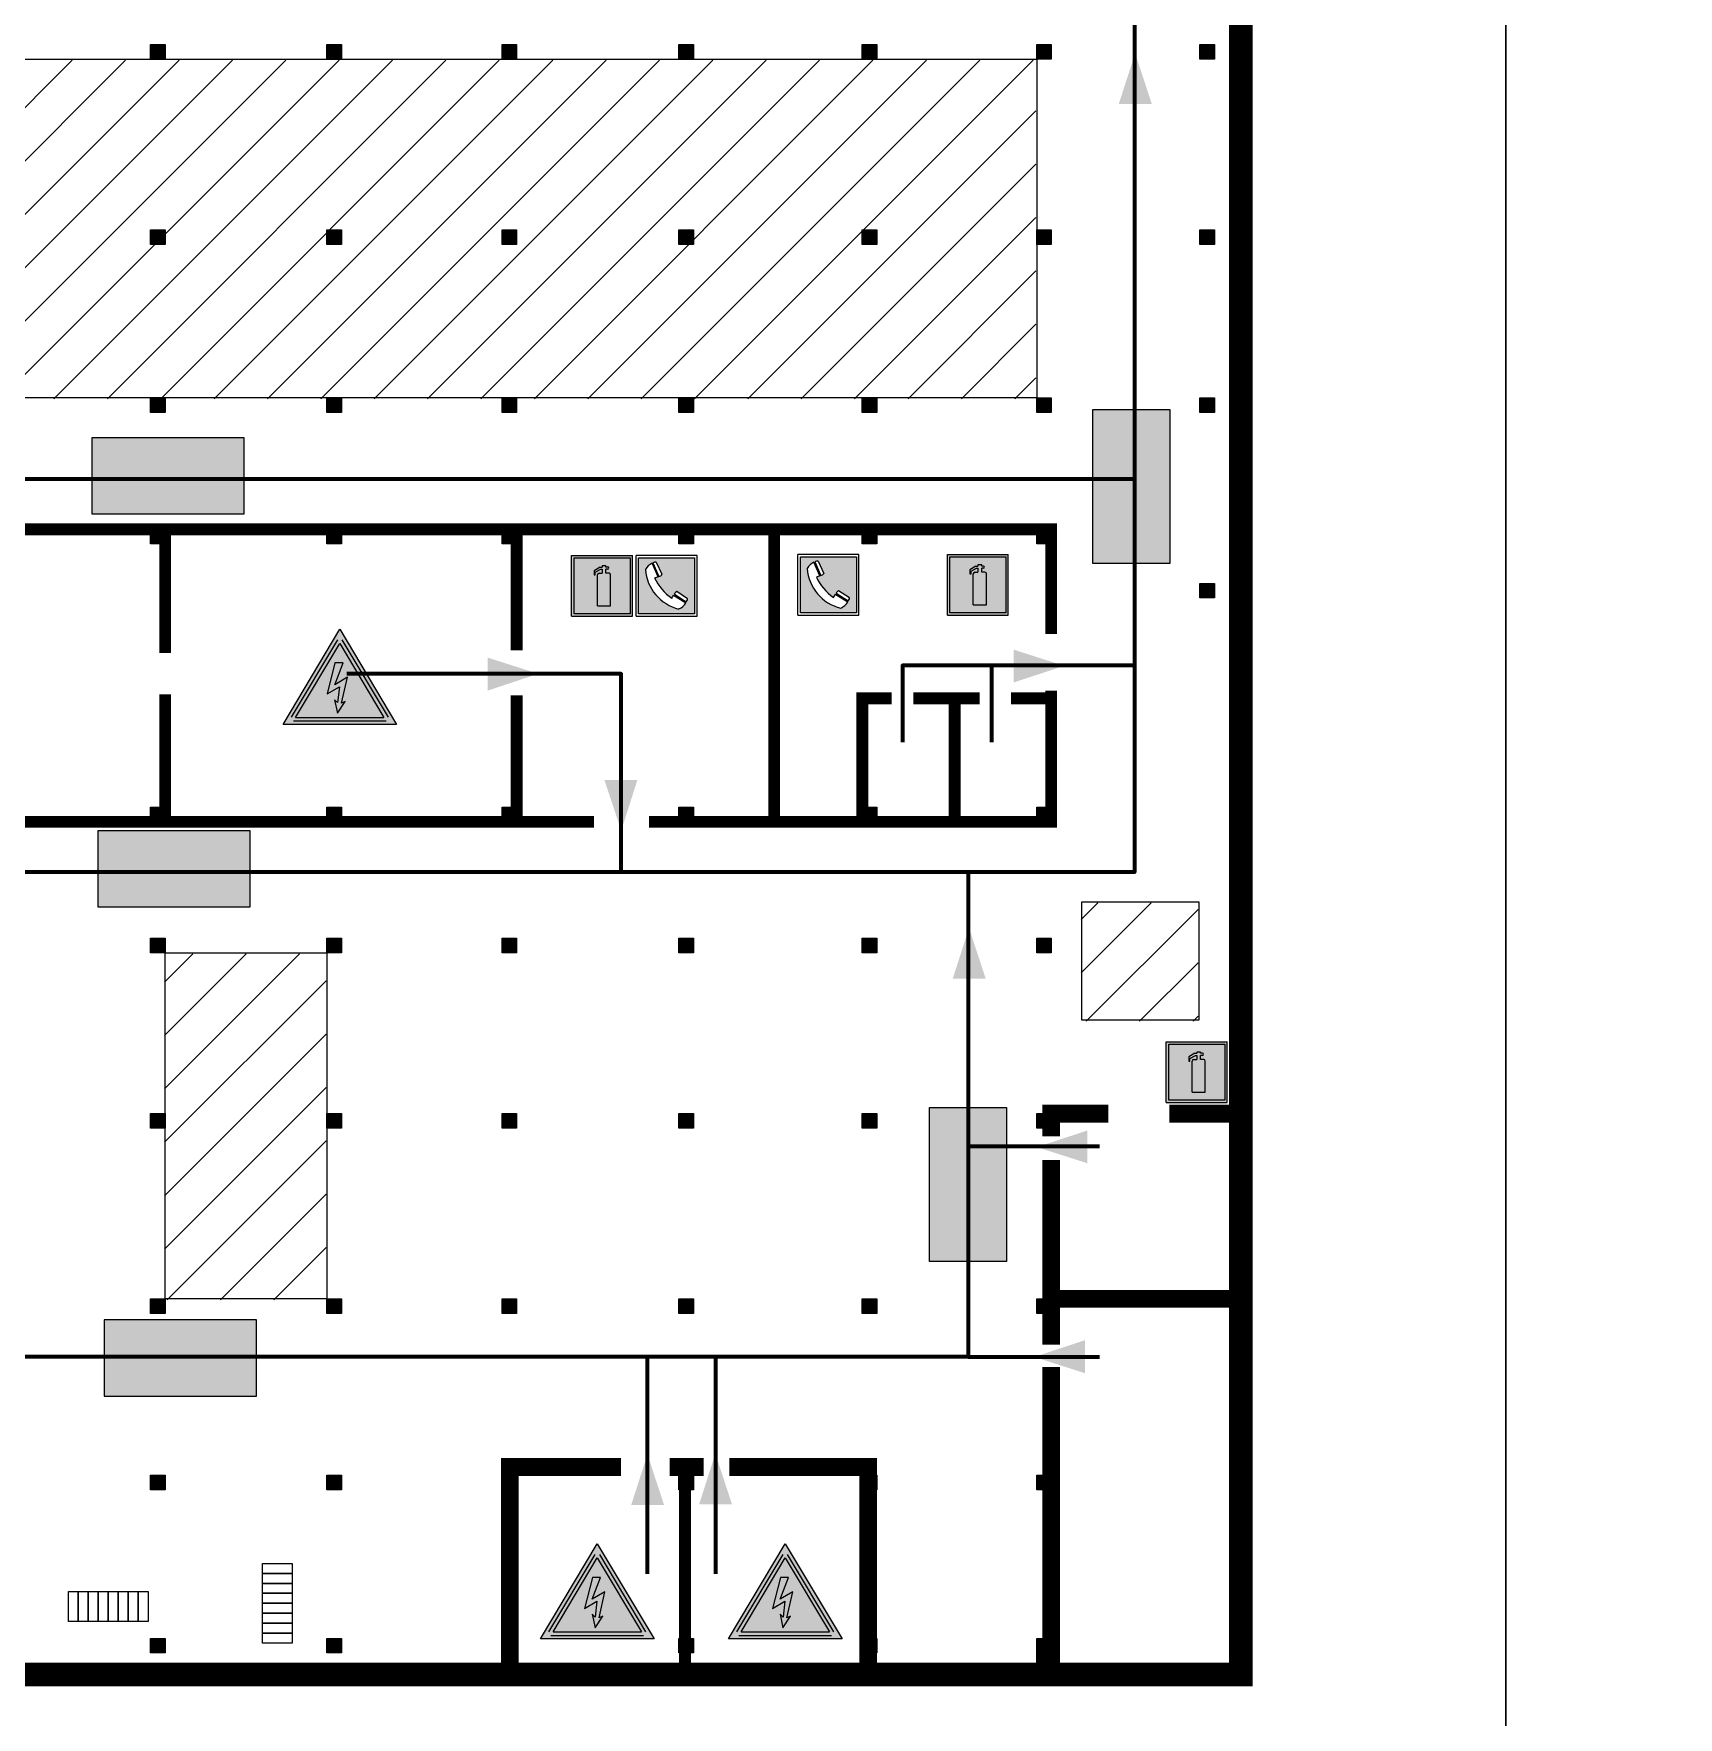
# Model space of a CAD drawing. Header units: millimetres. Extents: x 13810 to 67229, y 12374 to 21950.
# Drawn here: x 28942.7 to 29081.1, y 15065.6 to 15207.2 of the extents above; entities that cross this region are included whole.
import ezdxf

# ---------------------------------------------------------------- set-up
doc = ezdxf.new("R2010")
doc.units = ezdxf.units.MM
doc.layers.add('План_Штампы', color=7, linetype='Continuous')

# ---------------------------------------------------------------- blocks, each defined once
blk = doc.blocks.new('A$C32E8229D')
at = {"true_color": 0xffffff}
blk.add_hatch(color=7, dxfattribs=at).paths.add_polyline_path([(0, 0), (0, -8), (16, -8), (16, 0)])
h = blk.add_hatch(color=126)
h.paths.add_polyline_path([(0.2, -0.2), (15.8, -0.2), (15.8, -7.8), (0.2, -7.8)])
h.paths.add_polyline_path([(13.49, -2.05), (12.08, -2.05), (11.37, -2.63, 0.162397), (11.29, -2.84), (11.29, -3.63), (10.35, -3.63), (10.35, -4.05), (11.68, -4.05), (11.68, -3.48), (12.26, -4.28), (11.29, -5.1), (11.29, -6.78), (11.85, -6.78), (11.85, -5.44), (12.8, -4.64), (12.8, -5.94), (14.46, -5.94), (14.46, -5.39), (13.45, -5.39), (13.45, -3.97), (12.46, -2.59), (13.15, -2.59), (13.69, -3.34), (14.18, -3)], flags=16)
h.paths.add_polyline_path([(10.74, -1.82, 1), (11.8, -1.82, 1)], flags=16)
h.paths.add_polyline_path([(9.39, -3.59), (5.99, -3.59), (6.56, -3.03), (5.91, -3.03), (5.1, -3.83), (5.91, -4.64), (6.56, -4.64), (5.99, -4.09), (9.39, -4.09)], flags=16)
h.paths.add_polyline_path([(4.29, -1.08), (1.72, -1.08), (1.72, -6.6), (4.29, -6.6)], flags=16)
at = {"color": 126}
blk.add_lwpolyline([(16, -8), (0, -8), (0, 0), (16, 0)], close=True, dxfattribs=at)
blk = doc.blocks.new('A$C456E1F9C')
at = {"lineweight": 5}
h = blk.add_hatch(color=242, dxfattribs=at)
h.paths.add_polyline_path([(0.51, -1.47), (0.51, -13.26), (12.29, -13.26), (12.29, -1.47)])
h.paths.add_polyline_path([(5.42, -4.95, -0.254479), (4.78, -5.4), (3.52, -2.53, -0.209735), (4.23, -2.4)], flags=16)
h.paths.add_polyline_path([(8.53, -8.6), (10.87, -10.17), (10.54, -10.76), (8.03, -9.13, -0.192251)], flags=16)
h.paths.add_polyline_path([(4.61, -5.49, 0.005518), (3.87, -5.72, 0.128647), (7.49, -10.01, 0.00809), (7.83, -9.33), (10.47, -10.97, -0.16736), (8.99, -12.25, -0.327862), (1.95, -3.95, -0.166952), (3.36, -2.62)], flags=16)
at = {"color": 242, "lineweight": 5}
for p, q in [((0, -13.77), (0, -0.97)), ((12.8, -0.97), (0, -0.97)), ((4.61, -5.49), (3.36, -2.62)), ((3.52, -2.53), (4.78, -5.4)), ((4.23, -2.4), (5.42, -4.95)), ((12.8, -13.77), (12.8, -0.97)), ((7.83, -9.33), (10.47, -10.97)), ((8.03, -9.13), (10.54, -10.76)), ((10.81, -10.12), (8.53, -8.6)), ((10.54, -10.76), (10.8, -10.3)), ((10.8, -10.3), (10.81, -10.12)), ((0, -13.77), (12.8, -13.77))]:
    blk.add_line(p, q, dxfattribs=at)
blk.add_lwpolyline([(0.51, -1.47), (12.29, -1.47), (12.29, -13.26), (0.51, -13.26)], close=True, dxfattribs=at)
for centre, radius, start, end in [((4.59, -5.34), 2.99, 114.2845, 152.1974), ((4.02, -3.27), 0.891, 76.3284, 123.7092), ((11.12, -3.31), 9.19, 183.9915, 256.6009), ((14.98, -39.1), 35.17, 107.1487, 108.4135), ((13.86, -0.94), 11.08, 205.5536, 234.8762), ((4.68, -4.59), 0.824, 276.9621, 334.0723), ((-13.31, 0.8), 23.44, 332.5487, 334.4027), ((8.94, -9.5), 0.989, 114.4092, 157.9388), ((7.87, -9.46), 3, 291.9291, 329.9329)]:
    blk.add_arc(centre, radius, start, end, dxfattribs=at)
blk = doc.blocks.new('A$C3AD82952')
at = {"true_color": 0xf5f5ff}
h = blk.add_hatch(color=7, dxfattribs=at)
h.dxf.hatch_style = 1
h.paths.add_polyline_path([(8.21, 8.73, 0.414214), (7.89, 9.05), (7.22, 9.05), (7.22, 9.92), (7.59, 9.92, 1), (7.57, 10.36), (7.22, 10.36), (7.22, 10.6), (6.43, 10.6), (6.43, 10.36), (6.01, 10.36), (4.74, 9.59), (4.74, 8.69), (4.98, 8.73), (4.98, 9.26), (6.12, 9.91), (6.43, 9.91), (6.43, 9.05), (5.76, 9.05, 0.414214), (5.44, 8.73), (5.44, 2.2), (8.21, 2.2)], flags=0)
h.paths.add_polyline_path([(12.8, 12.8), (0, 12.8), (0, 0), (12.8, 0)])
h.paths.add_polyline_path([(0.51, 12.29), (12.29, 12.29), (12.29, 0.51), (0.51, 0.51)], flags=16)
h.paths.add_polyline_path([(4.74, 9.59), (6.01, 10.36), (6.43, 10.36), (6.43, 10.6), (7.22, 10.6), (7.22, 10.36), (7.59, 10.36, -0.94586), (7.59, 9.92), (7.22, 9.92), (7.22, 9.05), (7.89, 9.05, -0.414214), (8.21, 8.73), (8.21, 2.2), (5.44, 2.2), (5.44, 8.73, -0.414214), (5.76, 9.05), (6.43, 9.05), (6.43, 9.91), (6.12, 9.91), (4.98, 9.26), (4.98, 8.73), (4.74, 8.69)], flags=0)
h = blk.add_hatch(color=242)
h.dxf.hatch_style = 1
h.paths.add_polyline_path([(12.29, 12.29), (0.51, 12.29), (0.51, 0.51), (12.29, 0.51)])
h.paths.add_polyline_path([(4.74, 8.69), (4.74, 9.59), (6.01, 10.36), (6.43, 10.36), (6.43, 10.6), (7.22, 10.6), (7.22, 10.36), (7.59, 10.36, -0.94586), (7.59, 9.92), (7.22, 9.92), (7.22, 9.05), (7.89, 9.05, -0.414214), (8.21, 8.73), (8.21, 2.2), (5.44, 2.2), (5.44, 8.73, -0.414214), (5.76, 9.05), (6.43, 9.05), (6.43, 9.91), (6.12, 9.91), (4.98, 9.26), (4.98, 8.73)], flags=16)
h = blk.add_hatch(color=7, dxfattribs=at)
h.dxf.hatch_style = 1
h.paths.add_polyline_path([(8.21, 8.73, 0.414214), (7.89, 9.05), (7.22, 9.05), (7.22, 9.92), (7.59, 9.92, 1), (7.57, 10.36), (7.22, 10.36), (7.22, 10.6), (6.43, 10.6), (6.43, 10.36), (6.01, 10.36), (4.74, 9.59), (4.74, 8.69), (4.98, 8.73), (4.98, 9.26), (6.12, 9.91), (6.43, 9.91), (6.43, 9.05), (5.76, 9.05, 0.414214), (5.44, 8.73), (5.44, 2.2), (8.21, 2.2)])
at = {"color": 242, "lineweight": 5}
for p, q in [((0, 0), (0, 12.8)), ((0, 12.8), (12.8, 12.8)), ((12.8, 0), (12.8, 12.8)), ((6.01, 10.36), (4.74, 9.59)), ((4.74, 9.59), (4.74, 8.69)), ((4.74, 8.69), (4.98, 8.73)), ((4.98, 9.26), (6.12, 9.91)), ((4.98, 8.73), (4.98, 9.26)), ((5.44, 2.2), (5.44, 8.73)), ((5.76, 9.05), (6.43, 9.05)), ((6.01, 10.36), (6.43, 10.36)), ((6.12, 9.91), (6.43, 9.91)), ((7.22, 10.6), (6.43, 10.6)), ((6.43, 10.6), (6.43, 10.36)), ((6.43, 9.91), (6.43, 9.05)), ((7.22, 10.36), (7.22, 10.6)), ((7.59, 10.36), (7.22, 10.36)), ((7.22, 9.05), (7.22, 9.92)), ((7.59, 9.92), (7.22, 9.92)), ((7.89, 9.05), (7.22, 9.05)), ((8.21, 2.2), (8.21, 8.73)), ((0, 0), (12.8, 0)), ((5.44, 2.2), (8.21, 2.2))]:
    blk.add_line(p, q, dxfattribs=at)
blk.add_lwpolyline([(0.51, 12.29), (12.29, 12.29), (12.29, 0.51), (0.51, 0.51)], close=True, dxfattribs=at)
for centre, radius, start, end in [((5.76, 8.73), 0.32, 90, 180), ((7.58, 10.14), 0.223, 273.1875, 86.8125), ((7.89, 8.73), 0.32, 0, 90)]:
    blk.add_arc(centre, radius, start, end, dxfattribs=at)
blk = doc.blocks.new('A$C3E6D3DDE')
at = {"lineweight": 5}
h = blk.add_hatch(color=40, dxfattribs=at)
h.paths.add_polyline_path([(24.1, 1.45), (16.46, -11.35), (31.74, -11.35)])
h.paths.add_polyline_path([(24.09, -0.46), (30.03, -10.41), (18.14, -10.41)], flags=16)
h.paths.add_polyline_path([(24.54, -3.08), (23.41, -6.02), (25.13, -5.01), (24.33, -8.5), (24.82, -8.27), (23.79, -9.86), (23.4, -8.04), (23.8, -8.43), (24.04, -6.29), (22.39, -7.25), (23.44, -3.08)], flags=0)
h = blk.add_hatch(color=256, dxfattribs=at)
h.paths.add_polyline_path([(24.37, 0.03, 0.567511), (23.82, 0.03), (17.59, -10.4, 0.582454), (17.86, -10.88), (30.32, -10.88, 0.582149), (30.6, -10.4)])
h.paths.add_polyline_path([(24.09, -0.46), (18.14, -10.41), (30.03, -10.41)], flags=16)
h.paths.add_polyline_path([(24.54, -3.08), (23.41, -6.02), (25.13, -5.01), (24.33, -8.5), (24.82, -8.27), (23.79, -9.86), (23.4, -8.04), (23.8, -8.43), (24.04, -6.29), (22.39, -7.25), (23.44, -3.08)], flags=0)
h = blk.add_hatch(color=40, dxfattribs=at)
h.paths.add_polyline_path([(24.09, -0.46), (18.14, -10.41), (30.03, -10.41)])
h.paths.add_polyline_path([(24.82, -8.27), (23.79, -9.86), (23.4, -8.04), (23.8, -8.43), (24.04, -6.29), (22.39, -7.25), (23.44, -3.08), (24.54, -3.08), (23.41, -6.02), (25.13, -5.01), (24.33, -8.5)], flags=16)
at = {"color": 40, "lineweight": 5}
for p, q in [((16.46, -11.35), (24.1, 1.45)), ((24.1, 1.45), (31.74, -11.35))]:
    blk.add_line(p, q, dxfattribs=at)
at = {"lineweight": 5}
for p, q in [((17.59, -10.4), (23.82, 0.03)), ((24.37, 0.03), (30.6, -10.4)), ((18.14, -10.41), (24.09, -0.46)), ((24.09, -0.46), (30.03, -10.41)), ((23.44, -3.08), (22.39, -7.25)), ((23.41, -6.02), (24.54, -3.08)), ((24.54, -3.08), (23.44, -3.08)), ((22.39, -7.25), (24.04, -6.29)), ((25.13, -5.01), (23.41, -6.02)), ((24.04, -6.29), (23.8, -8.43)), ((24.33, -8.5), (25.13, -5.01)), ((23.8, -8.43), (23.4, -8.04)), ((23.4, -8.04), (23.79, -9.86)), ((23.79, -9.86), (24.82, -8.27)), ((24.82, -8.27), (24.33, -8.5)), ((17.86, -10.88), (30.32, -10.88)), ((18.14, -10.41), (30.03, -10.41))]:
    blk.add_line(p, q, dxfattribs=at)
at = {"color": 50, "lineweight": 5}
blk.add_line((31.74, -11.35), (16.46, -11.35), dxfattribs=at)

msp = doc.modelspace()

# ---------------------------------------------------------------- hatches: boundary and pattern name
at = {"lineweight": 0}
h = msp.add_hatch(dxfattribs=at)
h.set_pattern_fill('ANSI31', color=256, angle=180)
h.set_pattern_definition([(225, (46256.7912, 21946.0448), (2.24506403, -2.24506403), [])])
h.paths.add_polyline_path([(29030.82, 15124.14), (29040.66, 15124.14), (29040.66, 15134.09), (29030.82, 15134.09)])
h.paths.add_polyline_path([(28953.71, 15100.7), (28967.31, 15100.7), (28967.31, 15129.8), (28953.71, 15129.8)])
h.paths.add_polyline_path([(28923.06, 15100.7), (28937.72, 15100.7), (28937.72, 15129.8), (28923.06, 15129.8)])
h.paths.add_polyline_path([(28879.03, 15100.7), (28906.93, 15100.7), (28906.93, 15129.8), (28879.03, 15129.8)])
h.paths.add_polyline_path([(28866.35, 15117.8), (28876, 15117.8), (28876, 15127.51), (28866.35, 15127.51)])
h.paths.add_polyline_path([(28864.52, 15072.13), (28877.81, 15072.13), (28877.81, 15084.62), (28864.52, 15084.62)])
h.paths.add_polyline_path([(28744.69, 15100.7), (28817.82, 15100.7), (28817.82, 15129.8), (28744.69, 15129.8)])
h.paths.add_polyline_path([(28594.26, 15100.7), (28713.12, 15100.7), (28713.12, 15129.8), (28594.26, 15129.8)])
h.paths.add_polyline_path([(28624.82, 15176.5), (28713.12, 15176.5), (28713.12, 15204.98), (28624.82, 15204.98)])
h.paths.add_polyline_path([(28759.24, 15176.5), (28847.7, 15176.5), (28847.7, 15204.98), (28759.24, 15204.98)])
h.paths.add_polyline_path([(28865.44, 15177.79), (28876.69, 15177.79), (28876.69, 15188.49), (28865.44, 15188.49)])
h.paths.add_polyline_path([(28865.44, 15207.4), (28876.69, 15207.4), (28876.69, 15218.1), (28865.44, 15218.1)])
h.paths.add_polyline_path([(28879.03, 15176.5), (29027.02, 15176.5), (29027.02, 15204.98), (28879.03, 15204.98)])
h = msp.add_hatch(color=256, dxfattribs=at)
h.dxf.hatch_style = 1
h.paths.add_polyline_path([(28952.56, 15206.29), (28952.56, 15205.06), (28953.78, 15205.06), (28953.78, 15206.29)])
h = msp.add_hatch(color=256, dxfattribs=at)
h.dxf.hatch_style = 1
h.paths.add_polyline_path([(28967.38, 15206.29), (28967.38, 15205.06), (28968.61, 15205.06), (28968.61, 15206.29)])
h = msp.add_hatch(color=256, dxfattribs=at)
h.dxf.hatch_style = 1
h.paths.add_polyline_path([(28982.12, 15206.29), (28982.12, 15205.06), (28983.34, 15205.06), (28983.34, 15206.29)])
h = msp.add_hatch(color=256, dxfattribs=at)
h.dxf.hatch_style = 1
h.paths.add_polyline_path([(28997, 15206.29), (28997, 15205.06), (28998.22, 15205.06), (28998.22, 15206.29)])
h = msp.add_hatch(color=256, dxfattribs=at)
h.dxf.hatch_style = 1
h.paths.add_polyline_path([(29012.42, 15206.29), (29012.42, 15205.06), (29013.64, 15205.06), (29013.64, 15206.29)])
h = msp.add_hatch(color=256, dxfattribs=at)
h.dxf.hatch_style = 1
h.paths.add_polyline_path([(29027.09, 15206.29), (29027.09, 15205.06), (29028.31, 15205.06), (29028.31, 15206.29)])
h = msp.add_hatch(color=256, dxfattribs=at)
h.dxf.hatch_style = 1
h.paths.add_polyline_path([(29040.82, 15206.29), (29040.82, 15205.06), (29042.04, 15205.06), (29042.04, 15206.29)])
h = msp.add_hatch(color=256, dxfattribs=at)
h.dxf.hatch_style = 1
h.paths.add_polyline_path([(28952.56, 15190.71), (28952.56, 15189.48), (28953.78, 15189.48), (28953.78, 15190.71)])
h = msp.add_hatch(color=256, dxfattribs=at)
h.dxf.hatch_style = 1
h.paths.add_polyline_path([(28967.38, 15190.71), (28967.38, 15189.48), (28968.61, 15189.48), (28968.61, 15190.71)])
h = msp.add_hatch(color=256, dxfattribs=at)
h.dxf.hatch_style = 1
h.paths.add_polyline_path([(28982.12, 15190.71), (28982.12, 15189.48), (28983.34, 15189.48), (28983.34, 15190.71)])
h = msp.add_hatch(color=256, dxfattribs=at)
h.dxf.hatch_style = 1
h.paths.add_polyline_path([(28997, 15190.71), (28997, 15189.48), (28998.22, 15189.48), (28998.22, 15190.71)])
h = msp.add_hatch(color=256, dxfattribs=at)
h.dxf.hatch_style = 1
h.paths.add_polyline_path([(29012.42, 15190.71), (29012.42, 15189.48), (29013.64, 15189.48), (29013.64, 15190.71)])
h = msp.add_hatch(color=256, dxfattribs=at)
h.dxf.hatch_style = 1
h.paths.add_polyline_path([(29027.09, 15190.71), (29027.09, 15189.48), (29028.31, 15189.48), (29028.31, 15190.71)])
h = msp.add_hatch(color=256, dxfattribs=at)
h.dxf.hatch_style = 1
h.paths.add_polyline_path([(29040.82, 15190.71), (29040.82, 15189.48), (29042.04, 15189.48), (29042.04, 15190.71)])
h = msp.add_hatch(color=256, dxfattribs=at)
h.dxf.hatch_style = 1
h.paths.add_polyline_path([(28952.56, 15176.58), (28952.56, 15175.35), (28953.78, 15175.35), (28953.78, 15176.58)])
h = msp.add_hatch(color=256, dxfattribs=at)
h.dxf.hatch_style = 1
h.paths.add_polyline_path([(28967.38, 15176.58), (28967.38, 15175.35), (28968.61, 15175.35), (28968.61, 15176.58)])
h = msp.add_hatch(color=256, dxfattribs=at)
h.dxf.hatch_style = 1
h.paths.add_polyline_path([(28982.12, 15176.58), (28982.12, 15175.35), (28983.34, 15175.35), (28983.34, 15176.58)])
h = msp.add_hatch(color=256, dxfattribs=at)
h.dxf.hatch_style = 1
h.paths.add_polyline_path([(28997, 15176.58), (28997, 15175.35), (28998.22, 15175.35), (28998.22, 15176.58)])
h = msp.add_hatch(color=256, dxfattribs=at)
h.dxf.hatch_style = 1
h.paths.add_polyline_path([(29012.42, 15176.58), (29012.42, 15175.35), (29013.64, 15175.35), (29013.64, 15176.58)])
h = msp.add_hatch(color=256, dxfattribs=at)
h.dxf.hatch_style = 1
h.paths.add_polyline_path([(29027.09, 15176.58), (29027.09, 15175.35), (29028.31, 15175.35), (29028.31, 15176.58)])
h = msp.add_hatch(color=256, dxfattribs=at)
h.dxf.hatch_style = 1
h.paths.add_polyline_path([(29040.82, 15176.58), (29040.82, 15175.35), (29042.04, 15175.35), (29042.04, 15176.58)])
h = msp.add_hatch(color=256, dxfattribs=at)
h.dxf.hatch_style = 1
h.paths.add_polyline_path([(28952.56, 15165.51), (28952.56, 15164.28), (28953.78, 15164.28), (28953.78, 15165.51)])
h = msp.add_hatch(color=256, dxfattribs=at)
h.dxf.hatch_style = 1
h.paths.add_polyline_path([(28967.38, 15165.51), (28967.38, 15164.28), (28968.61, 15164.28), (28968.61, 15165.51)])
h = msp.add_hatch(color=256, dxfattribs=at)
h.dxf.hatch_style = 1
h.paths.add_polyline_path([(28982.12, 15165.51), (28982.12, 15164.28), (28983.34, 15164.28), (28983.34, 15165.51)])
h = msp.add_hatch(color=256, dxfattribs=at)
h.dxf.hatch_style = 1
h.paths.add_polyline_path([(28997, 15165.51), (28997, 15164.28), (28998.22, 15164.28), (28998.22, 15165.51)])
h = msp.add_hatch(color=256, dxfattribs=at)
h.dxf.hatch_style = 1
h.paths.add_polyline_path([(29012.42, 15165.51), (29012.42, 15164.28), (29013.64, 15164.28), (29013.64, 15165.51)])
h = msp.add_hatch(color=256, dxfattribs=at)
h.dxf.hatch_style = 1
h.paths.add_polyline_path([(29027.09, 15165.51), (29027.09, 15164.28), (29028.31, 15164.28), (29028.31, 15165.51)])
h = msp.add_hatch(color=256, dxfattribs=at)
h.dxf.hatch_style = 1
h.paths.add_polyline_path([(29040.82, 15160.97), (29040.82, 15159.74), (29042.04, 15159.74), (29042.04, 15160.97)])
h = msp.add_hatch(color=256, dxfattribs=at)
h.dxf.hatch_style = 1
h.paths.add_polyline_path([(28952.56, 15142.15), (28952.56, 15140.91), (28953.78, 15140.91), (28953.78, 15142.15)])
h = msp.add_hatch(color=256, dxfattribs=at)
h.dxf.hatch_style = 1
h.paths.add_polyline_path([(28967.38, 15142.15), (28967.38, 15140.91), (28968.61, 15140.91), (28968.61, 15142.15)])
h = msp.add_hatch(color=256, dxfattribs=at)
h.dxf.hatch_style = 1
h.paths.add_polyline_path([(28982.12, 15142.15), (28982.12, 15140.91), (28983.34, 15140.91), (28983.34, 15142.15)])
h = msp.add_hatch(color=256, dxfattribs=at)
h.dxf.hatch_style = 1
h.paths.add_polyline_path([(28997, 15142.15), (28997, 15140.91), (28998.22, 15140.91), (28998.22, 15142.15)])
h = msp.add_hatch(color=256, dxfattribs=at)
h.dxf.hatch_style = 1
h.paths.add_polyline_path([(29012.42, 15142.15), (29012.42, 15140.91), (29013.64, 15140.91), (29013.64, 15142.15)])
h = msp.add_hatch(color=256, dxfattribs=at)
h.dxf.hatch_style = 1
h.paths.add_polyline_path([(29027.09, 15142.15), (29027.09, 15140.91), (29028.31, 15140.91), (29028.31, 15142.15)])
h = msp.add_hatch(color=256, dxfattribs=at)
h.dxf.hatch_style = 1
h.paths.add_polyline_path([(28952.56, 15131.11), (28952.56, 15129.88), (28953.78, 15129.88), (28953.78, 15131.11)])
h = msp.add_hatch(color=256, dxfattribs=at)
h.dxf.hatch_style = 1
h.paths.add_polyline_path([(28967.38, 15131.11), (28967.38, 15129.88), (28968.61, 15129.88), (28968.61, 15131.11)])
h = msp.add_hatch(color=256, dxfattribs=at)
h.dxf.hatch_style = 1
h.paths.add_polyline_path([(28982.12, 15131.11), (28982.12, 15129.88), (28983.34, 15129.88), (28983.34, 15131.11)])
h = msp.add_hatch(color=256, dxfattribs=at)
h.dxf.hatch_style = 1
h.paths.add_polyline_path([(28997, 15131.11), (28997, 15129.88), (28998.22, 15129.88), (28998.22, 15131.11)])
h = msp.add_hatch(color=256, dxfattribs=at)
h.dxf.hatch_style = 1
h.paths.add_polyline_path([(29012.42, 15131.11), (29012.42, 15129.88), (29013.64, 15129.88), (29013.64, 15131.11)])
h = msp.add_hatch(color=256, dxfattribs=at)
h.dxf.hatch_style = 1
h.paths.add_polyline_path([(29027.09, 15131.11), (29027.09, 15129.88), (29028.31, 15129.88), (29028.31, 15131.11)])
h = msp.add_hatch(color=256, dxfattribs=at)
h.dxf.hatch_style = 1
h.paths.add_polyline_path([(28952.56, 15116.36), (28952.56, 15115.13), (28953.78, 15115.13), (28953.78, 15116.36)])
h = msp.add_hatch(color=256, dxfattribs=at)
h.dxf.hatch_style = 1
h.paths.add_polyline_path([(28967.38, 15116.36), (28967.38, 15115.13), (28968.61, 15115.13), (28968.61, 15116.36)])
h = msp.add_hatch(color=256, dxfattribs=at)
h.dxf.hatch_style = 1
h.paths.add_polyline_path([(28982.12, 15116.36), (28982.12, 15115.13), (28983.34, 15115.13), (28983.34, 15116.36)])
h = msp.add_hatch(color=256, dxfattribs=at)
h.dxf.hatch_style = 1
h.paths.add_polyline_path([(28997, 15116.36), (28997, 15115.13), (28998.22, 15115.13), (28998.22, 15116.36)])
h = msp.add_hatch(color=256, dxfattribs=at)
h.dxf.hatch_style = 1
h.paths.add_polyline_path([(29012.42, 15116.36), (29012.42, 15115.13), (29013.64, 15115.13), (29013.64, 15116.36)])
h = msp.add_hatch(color=256, dxfattribs=at)
h.dxf.hatch_style = 1
h.paths.add_polyline_path([(29027.09, 15116.36), (29027.09, 15115.13), (29028.31, 15115.13), (29028.31, 15116.36)])
h = msp.add_hatch(color=256, dxfattribs=at)
h.dxf.hatch_style = 1
h.paths.add_polyline_path([(28952.56, 15100.78), (28952.56, 15099.55), (28953.78, 15099.55), (28953.78, 15100.78)])
h = msp.add_hatch(color=256, dxfattribs=at)
h.dxf.hatch_style = 1
h.paths.add_polyline_path([(28967.38, 15100.78), (28967.38, 15099.55), (28968.61, 15099.55), (28968.61, 15100.78)])
h = msp.add_hatch(color=256, dxfattribs=at)
h.dxf.hatch_style = 1
h.paths.add_polyline_path([(28982.12, 15100.78), (28982.12, 15099.55), (28983.34, 15099.55), (28983.34, 15100.78)])
h = msp.add_hatch(color=256, dxfattribs=at)
h.dxf.hatch_style = 1
h.paths.add_polyline_path([(28997, 15100.78), (28997, 15099.55), (28998.22, 15099.55), (28998.22, 15100.78)])
h = msp.add_hatch(color=256, dxfattribs=at)
h.dxf.hatch_style = 1
h.paths.add_polyline_path([(29012.42, 15100.78), (29012.42, 15099.55), (29013.64, 15099.55), (29013.64, 15100.78)])
h = msp.add_hatch(color=256, dxfattribs=at)
h.dxf.hatch_style = 1
h.paths.add_polyline_path([(29027.09, 15100.78), (29027.09, 15099.55), (29028.31, 15099.55), (29028.31, 15100.78)])
h = msp.add_hatch(color=256, dxfattribs=at)
h.dxf.hatch_style = 1
h.paths.add_polyline_path([(28952.56, 15085.93), (28952.56, 15084.7), (28953.78, 15084.7), (28953.78, 15085.93)])
h = msp.add_hatch(color=256, dxfattribs=at)
h.dxf.hatch_style = 1
h.paths.add_polyline_path([(28967.38, 15085.93), (28967.38, 15084.7), (28968.61, 15084.7), (28968.61, 15085.93)])
h = msp.add_hatch(color=256, dxfattribs=at)
h.dxf.hatch_style = 1
h.paths.add_polyline_path([(28982.12, 15085.93), (28982.12, 15084.7), (28983.34, 15084.7), (28983.34, 15085.93)])
h = msp.add_hatch(color=256, dxfattribs=at)
h.dxf.hatch_style = 1
h.paths.add_polyline_path([(28997, 15085.93), (28997, 15084.7), (28998.22, 15084.7), (28998.22, 15085.93)])
h = msp.add_hatch(color=256, dxfattribs=at)
h.dxf.hatch_style = 1
h.paths.add_polyline_path([(29012.42, 15085.93), (29012.42, 15084.7), (29013.64, 15084.7), (29013.64, 15085.93)])
h = msp.add_hatch(color=256, dxfattribs=at)
h.dxf.hatch_style = 1
h.paths.add_polyline_path([(29027.09, 15085.93), (29027.09, 15084.7), (29028.31, 15084.7), (29028.31, 15085.93)])
h = msp.add_hatch(color=256, dxfattribs=at)
h.dxf.hatch_style = 1
h.paths.add_polyline_path([(28952.56, 15072.21), (28952.56, 15070.98), (28953.78, 15070.98), (28953.78, 15072.21)])
h = msp.add_hatch(color=256, dxfattribs=at)
h.dxf.hatch_style = 1
h.paths.add_polyline_path([(28967.38, 15072.21), (28967.38, 15070.98), (28968.61, 15070.98), (28968.61, 15072.21)])
h = msp.add_hatch(color=256, dxfattribs=at)
h.dxf.hatch_style = 1
h.paths.add_polyline_path([(28982.12, 15072.21), (28982.12, 15070.98), (28983.34, 15070.98), (28983.34, 15072.21)])
h = msp.add_hatch(color=256, dxfattribs=at)
h.dxf.hatch_style = 1
h.paths.add_polyline_path([(28997, 15072.21), (28997, 15070.98), (28998.22, 15070.98), (28998.22, 15072.21)])
h = msp.add_hatch(color=256, dxfattribs=at)
h.dxf.hatch_style = 1
h.paths.add_polyline_path([(29012.42, 15072.21), (29012.42, 15070.98), (29013.64, 15070.98), (29013.64, 15072.21)])
h = msp.add_hatch(color=256, dxfattribs=at)
h.dxf.hatch_style = 1
h.paths.add_polyline_path([(29027.09, 15072.21), (29027.09, 15070.98), (29028.31, 15070.98), (29028.31, 15072.21)])
h = msp.add_hatch(color=256, dxfattribs=at)
h.dxf.hatch_style = 1
h.paths.add_polyline_path([(29027.09, 15070.98), (29027.09, 15069.75), (29028.31, 15069.75), (29028.31, 15070.98)])

# ---------------------------------------------------------------- linework, layer by layer
at = {"color": 126, "lineweight": 0, "true_color": 0x008754}
for points in [[(28466.55, 15334.23), (29066.55, 15334.23), (29066.55, 14939.23), (28466.55, 14939.23)], [(29066.55, 15334.23), (29666.55, 15334.23), (29666.55, 14939.23), (29066.55, 14939.23)]]:
    msp.add_lwpolyline(points, close=True, dxfattribs=at)
at = {"lineweight": 0}
for points, const_width in [([(28584.4, 15236.87), (28483.43, 15236.87), (28483.43, 15175.92), (28498.18, 15175.92), (28498.18, 15161.18), (28517.21, 15161.18), (28517.21, 15069.17), (29044.26, 15069.17), (29044.26, 15071.28)], 2), ([(29044.19, 15069.45), (29044.26, 15069.45), (29044.26, 15236.87), (28587.77, 15236.87)], 2), ([(28908.33, 15152.41), (28908.33, 15165.51), (29028.31, 15165.51), (29028.31, 15156.72)], 1), ([(28953.78, 15165.51), (28953.78, 15155.12)], 1), ([(28983.34, 15165.51), (28983.34, 15155.32)], 1), ([(29005.01, 15165.51), (29005.01, 15140.91)], 1), ([(28953.78, 15151.64), (28953.78, 15140.91)], 1), ([(28983.34, 15151.54), (28983.34, 15140.91)], 1), ([(29028.31, 15151.95), (29028.31, 15140.91), (28994.49, 15140.91)], 1), ([(29012.42, 15140.91), (29012.42, 15151.29), (29014.9, 15151.29)], 1), ([(29016.71, 15151.29), (29022.3, 15151.29)], 1), ([(29020.19, 15151.29), (29020.19, 15140.91)], 1), ([(29028.31, 15151.29), (29024.94, 15151.29)], 1), ([(28989.85, 15140.91), (28908.33, 15140.91), (28908.33, 15148.05)], 1), ([(29028.31, 15114.45), (29028.31, 15116.36), (29033.13, 15116.36)], 1.5), ([(29038.26, 15116.36), (29043.96, 15116.36)], 1.5), ([(29028.31, 15096.92), (29028.31, 15112.46)], 1.5), ([(29028.31, 15100.78), (29043.63, 15100.78)], 1.5), ([(29028.31, 15069.75), (29028.31, 15095.04)], 1.5), ([(28992.12, 15086.63), (28982.77, 15086.63), (28982.77, 15069.66)], 1.5), ([(28999.07, 15086.63), (28996.22, 15086.63)], 1.5), ([(28997.51, 15069.4), (28997.51, 15087.14)], 1), ([(29012.91, 15069.64), (29012.91, 15086.63), (29001.23, 15086.63)], 1.5)]:
    msp.add_lwpolyline(points, dxfattribs=dict(at, const_width=const_width))
at = {"color": 126, "lineweight": 100, "true_color": 0x008754}
for points in [[(29020.8, 15232.13), (29025.2, 15232.13), (29025.2, 15227.77), (29015.91, 15227.77), (29015.91, 15211.26), (29035.32, 15211.26), (29035.32, 15136.67), (28585.35, 15136.67), (28585.35, 15095.91), (28575.06, 15087.78), (28575.06, 15072.08), (28565.17, 15072.08), (28565.17, 15083.14), (28568.9, 15083.14), (28568.9, 15079.24)], [(29035.32, 15169.74), (28585.35, 15169.74), (28585.35, 15136.67)], [(28992.13, 15136.67), (28992.13, 15153.36), (28969.05, 15153.36)], [(29023.33, 15147.61), (29023.33, 15154.05), (29015.79, 15154.05), (29015.79, 15147.61)], [(29035.32, 15154.05), (29024.24, 15154.05), (29023.33, 15154.05)], [(29021.32, 15136.67), (29021.32, 15113.59)], [(29032.37, 15113.59), (29021.32, 15113.59), (29021.32, 15095.91), (29032.37, 15095.91)], [(29021.32, 15095.91), (28585.35, 15095.91)], [(28994.35, 15077.65), (28994.35, 15095.91)], [(29000.07, 15095.91), (29000.07, 15077.65)]]:
    msp.add_lwpolyline(points, dxfattribs=at)
at = {"lineweight": 0}
for points in [[(28953.78, 15205.06), (28952.56, 15205.06), (28952.56, 15206.29), (28953.78, 15206.29)], [(28968.61, 15205.06), (28967.38, 15205.06), (28967.38, 15206.29), (28968.61, 15206.29)], [(28983.34, 15205.06), (28982.12, 15205.06), (28982.12, 15206.29), (28983.34, 15206.29)], [(28998.22, 15205.06), (28997, 15205.06), (28997, 15206.29), (28998.22, 15206.29)], [(29013.64, 15205.06), (29012.42, 15205.06), (29012.42, 15206.29), (29013.64, 15206.29)], [(29028.31, 15205.06), (29027.09, 15205.06), (29027.09, 15206.29), (29028.31, 15206.29)], [(29042.04, 15205.06), (29040.82, 15205.06), (29040.82, 15206.29), (29042.04, 15206.29)], [(29027.09, 15176.58), (28879.1, 15176.58), (28879.1, 15205.06), (29027.09, 15205.06)], [(28953.78, 15189.48), (28952.56, 15189.48), (28952.56, 15190.71), (28953.78, 15190.71)], [(28968.61, 15189.48), (28967.38, 15189.48), (28967.38, 15190.71), (28968.61, 15190.71)], [(28983.34, 15189.48), (28982.12, 15189.48), (28982.12, 15190.71), (28983.34, 15190.71)], [(28998.22, 15189.48), (28997, 15189.48), (28997, 15190.71), (28998.22, 15190.71)], [(29013.64, 15189.48), (29012.42, 15189.48), (29012.42, 15190.71), (29013.64, 15190.71)], [(29028.31, 15189.48), (29027.09, 15189.48), (29027.09, 15190.71), (29028.31, 15190.71)], [(29042.04, 15189.48), (29040.82, 15189.48), (29040.82, 15190.71), (29042.04, 15190.71)], [(28953.78, 15175.35), (28952.56, 15175.35), (28952.56, 15176.58), (28953.78, 15176.58)], [(28968.61, 15175.35), (28967.38, 15175.35), (28967.38, 15176.58), (28968.61, 15176.58)], [(28983.34, 15175.35), (28982.12, 15175.35), (28982.12, 15176.58), (28983.34, 15176.58)], [(28998.22, 15175.35), (28997, 15175.35), (28997, 15176.58), (28998.22, 15176.58)], [(29013.64, 15175.35), (29012.42, 15175.35), (29012.42, 15176.58), (29013.64, 15176.58)], [(29028.31, 15175.35), (29027.09, 15175.35), (29027.09, 15176.58), (29028.31, 15176.58)], [(29042.04, 15175.35), (29040.82, 15175.35), (29040.82, 15176.58), (29042.04, 15176.58)], [(28953.78, 15164.28), (28952.56, 15164.28), (28952.56, 15165.51), (28953.78, 15165.51)], [(28968.61, 15164.28), (28967.38, 15164.28), (28967.38, 15165.51), (28968.61, 15165.51)], [(28983.34, 15164.28), (28982.12, 15164.28), (28982.12, 15165.51), (28983.34, 15165.51)], [(28998.22, 15164.28), (28997, 15164.28), (28997, 15165.51), (28998.22, 15165.51)], [(29013.64, 15164.28), (29012.42, 15164.28), (29012.42, 15165.51), (29013.64, 15165.51)], [(29028.31, 15164.28), (29027.09, 15164.28), (29027.09, 15165.51), (29028.31, 15165.51)], [(29042.04, 15159.74), (29040.82, 15159.74), (29040.82, 15160.97), (29042.04, 15160.97)], [(28953.78, 15140.91), (28952.56, 15140.91), (28952.56, 15142.15), (28953.78, 15142.15)], [(28968.61, 15140.91), (28967.38, 15140.91), (28967.38, 15142.15), (28968.61, 15142.15)], [(28983.34, 15140.91), (28982.12, 15140.91), (28982.12, 15142.15), (28983.34, 15142.15)], [(28998.22, 15140.91), (28997, 15140.91), (28997, 15142.15), (28998.22, 15142.15)], [(29013.64, 15140.91), (29012.42, 15140.91), (29012.42, 15142.15), (29013.64, 15142.15)], [(29028.31, 15140.91), (29027.09, 15140.91), (29027.09, 15142.15), (29028.31, 15142.15)], [(29040.73, 15124.22), (29030.89, 15124.22), (29030.89, 15134.17), (29040.73, 15134.17)], [(28953.78, 15129.88), (28952.56, 15129.88), (28952.56, 15131.11), (28953.78, 15131.11)], [(28968.61, 15129.88), (28967.38, 15129.88), (28967.38, 15131.11), (28968.61, 15131.11)], [(28983.34, 15129.88), (28982.12, 15129.88), (28982.12, 15131.11), (28983.34, 15131.11)], [(28998.22, 15129.88), (28997, 15129.88), (28997, 15131.11), (28998.22, 15131.11)], [(29013.64, 15129.88), (29012.42, 15129.88), (29012.42, 15131.11), (29013.64, 15131.11)], [(29028.31, 15129.88), (29027.09, 15129.88), (29027.09, 15131.11), (29028.31, 15131.11)], [(28967.38, 15100.78), (28953.78, 15100.78), (28953.78, 15129.88), (28967.38, 15129.88)], [(28953.78, 15115.13), (28952.56, 15115.13), (28952.56, 15116.36), (28953.78, 15116.36)], [(28968.61, 15115.13), (28967.38, 15115.13), (28967.38, 15116.36), (28968.61, 15116.36)], [(28983.34, 15115.13), (28982.12, 15115.13), (28982.12, 15116.36), (28983.34, 15116.36)], [(28998.22, 15115.13), (28997, 15115.13), (28997, 15116.36), (28998.22, 15116.36)], [(29013.64, 15115.13), (29012.42, 15115.13), (29012.42, 15116.36), (29013.64, 15116.36)], [(29028.31, 15115.13), (29027.09, 15115.13), (29027.09, 15116.36), (29028.31, 15116.36)], [(28953.78, 15099.55), (28952.56, 15099.55), (28952.56, 15100.78), (28953.78, 15100.78)], [(28968.61, 15099.55), (28967.38, 15099.55), (28967.38, 15100.78), (28968.61, 15100.78)], [(28983.34, 15099.55), (28982.12, 15099.55), (28982.12, 15100.78), (28983.34, 15100.78)], [(28998.22, 15099.55), (28997, 15099.55), (28997, 15100.78), (28998.22, 15100.78)], [(29013.64, 15099.55), (29012.42, 15099.55), (29012.42, 15100.78), (29013.64, 15100.78)], [(29028.31, 15099.55), (29027.09, 15099.55), (29027.09, 15100.78), (29028.31, 15100.78)], [(28953.78, 15084.7), (28952.56, 15084.7), (28952.56, 15085.93), (28953.78, 15085.93)], [(28968.61, 15084.7), (28967.38, 15084.7), (28967.38, 15085.93), (28968.61, 15085.93)], [(28983.34, 15084.7), (28982.12, 15084.7), (28982.12, 15085.93), (28983.34, 15085.93)], [(28998.22, 15084.7), (28997, 15084.7), (28997, 15085.93), (28998.22, 15085.93)], [(29013.64, 15084.7), (29012.42, 15084.7), (29012.42, 15085.93), (29013.64, 15085.93)], [(29028.31, 15084.7), (29027.09, 15084.7), (29027.09, 15085.93), (29028.31, 15085.93)], [(28961.96, 15077.68), (28961.96, 15078.52), (28964.47, 15078.52), (28964.47, 15077.68)], [(28961.96, 15076.84), (28961.96, 15077.68), (28964.47, 15077.68), (28964.47, 15076.84)], [(28961.96, 15076), (28961.96, 15076.84), (28964.47, 15076.84), (28964.47, 15076)], [(28945.64, 15076.16), (28946.47, 15076.16), (28946.47, 15073.64), (28945.64, 15073.64)], [(28946.47, 15076.16), (28947.31, 15076.16), (28947.31, 15073.64), (28946.47, 15073.64)], [(28947.31, 15076.16), (28948.15, 15076.16), (28948.15, 15073.64), (28947.31, 15073.64)], [(28948.15, 15076.16), (28948.99, 15076.16), (28948.99, 15073.64), (28948.15, 15073.64)], [(28948.99, 15076.16), (28949.82, 15076.16), (28949.82, 15073.64), (28948.99, 15073.64)], [(28949.82, 15076.16), (28950.66, 15076.16), (28950.66, 15073.64), (28949.82, 15073.64)], [(28950.66, 15076.16), (28951.5, 15076.16), (28951.5, 15073.64), (28950.66, 15073.64)], [(28951.5, 15076.16), (28952.34, 15076.16), (28952.34, 15073.64), (28951.5, 15073.64)], [(28961.96, 15075.16), (28961.96, 15076), (28964.47, 15076), (28964.47, 15075.16)], [(28961.96, 15074.33), (28961.96, 15075.16), (28964.47, 15075.16), (28964.47, 15074.33)], [(28961.96, 15073.49), (28961.96, 15074.33), (28964.47, 15074.33), (28964.47, 15073.49)], [(28961.96, 15072.65), (28961.96, 15073.49), (28964.47, 15073.49), (28964.47, 15072.65)], [(28961.96, 15071.81), (28961.96, 15072.65), (28964.47, 15072.65), (28964.47, 15071.81)], [(28953.78, 15070.98), (28952.56, 15070.98), (28952.56, 15072.21), (28953.78, 15072.21)], [(28968.61, 15070.98), (28967.38, 15070.98), (28967.38, 15072.21), (28968.61, 15072.21)], [(28983.34, 15070.98), (28982.12, 15070.98), (28982.12, 15072.21), (28983.34, 15072.21)], [(28998.22, 15070.98), (28997, 15070.98), (28997, 15072.21), (28998.22, 15072.21)], [(29013.64, 15070.98), (29012.42, 15070.98), (29012.42, 15072.21), (29013.64, 15072.21)], [(29028.31, 15070.98), (29027.09, 15070.98), (29027.09, 15072.21), (29028.31, 15072.21)], [(29028.31, 15069.75), (29027.09, 15069.75), (29027.09, 15070.98), (29028.31, 15070.98)]]:
    msp.add_lwpolyline(points, close=True, dxfattribs=at)
at = {"layer": 'План_Штампы', "color": 126, "true_color": 0x008754}
for points in [[(29036.77, 15201.31), (29034, 15201.31), (29035.37, 15205.56)], [(28980.91, 15151.95), (28980.92, 15154.72), (28985.16, 15153.36)], [(29025.15, 15152.63), (29025.15, 15155.39), (29029.4, 15154.03)], [(28990.73, 15144.42), (28993.5, 15144.42), (28992.14, 15140.17)], [(29022.8, 15127.72), (29020.03, 15127.72), (29021.4, 15131.97)], [(29031.36, 15114.94), (29031.36, 15112.18), (29027.11, 15113.54)], [(29031.14, 15097.29), (29031.14, 15094.52), (29026.89, 15095.89)], [(28995.75, 15083.42), (28992.98, 15083.43), (28994.35, 15087.68)], [(29001.46, 15083.49), (28998.7, 15083.5), (29000.06, 15087.75)]]:
    msp.add_solid(points, dxfattribs=at)

# ---------------------------------------------------------------- block references
for name, p, xscale, yscale, zscale in [('A$C3AD82952', (28987.97, 15158.2), 0.4, 0.4, 0.4), ('A$C456E1F9C', (28993.4, 15163.71), 0.4, 0.4, 0.4), ('A$C456E1F9C', (29007.01, 15163.79), 0.4, 0.4, 0.4), ('A$C3AD82952', (29019.58, 15158.28), 0.4, 0.4, 0.4), ('A$C3E6D3DDE', (28953.41, 15156.2), 0.625, 0.625, 0.625), ('A$C3AD82952', (29037.99, 15117.29), 0.4, 0.4, 0.4), ('A$C3E6D3DDE', (28975.07, 15079.26), 0.625, 0.625, 0.625), ('A$C3E6D3DDE', (28990.88, 15079.26), 0.625, 0.625, 0.625)]:
    msp.add_blockref(name, p, dxfattribs=dict(xscale=xscale, yscale=yscale, zscale=zscale))
at = {"layer": 'План_Штампы', "color": 126, "true_color": 0x008754, "xscale": 0.8100087101568005, "yscale": 0.8100087101568005, "zscale": 0.8100087101568005, "rotation": 269.9978653237144}
for p in [(29038.28, 15175.59), (29024.56, 15116.87)]:
    msp.add_blockref('A$C32E8229D', p, dxfattribs=at)
at = {"layer": 'План_Штампы', "color": 126, "true_color": 0x008754, "xscale": -0.8, "yscale": 0.8, "zscale": 0.8}
for p in [(28960.42, 15173.21), (28960.93, 15140.16), (28961.45, 15099)]:
    msp.add_blockref('A$C32E8229D', p, dxfattribs=at)

doc.saveas('drawing.dxf')
